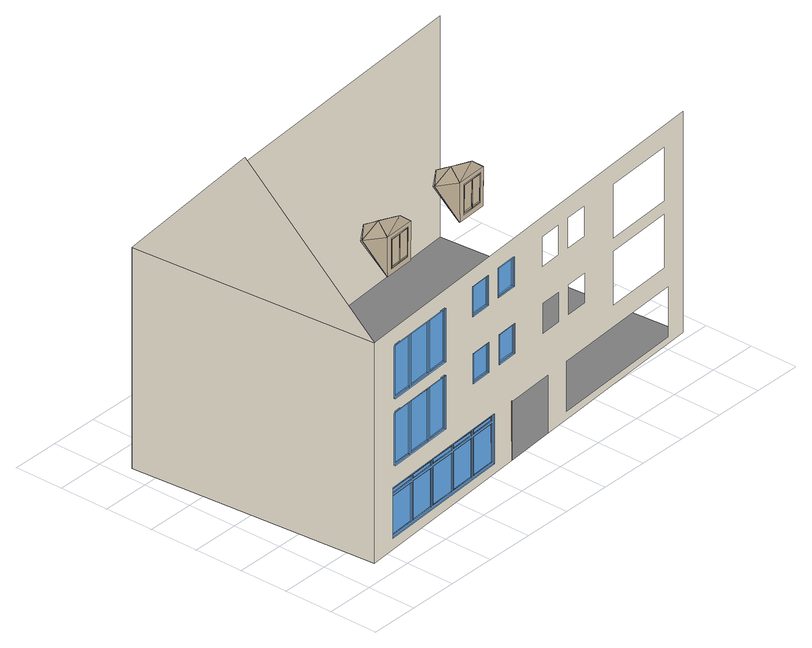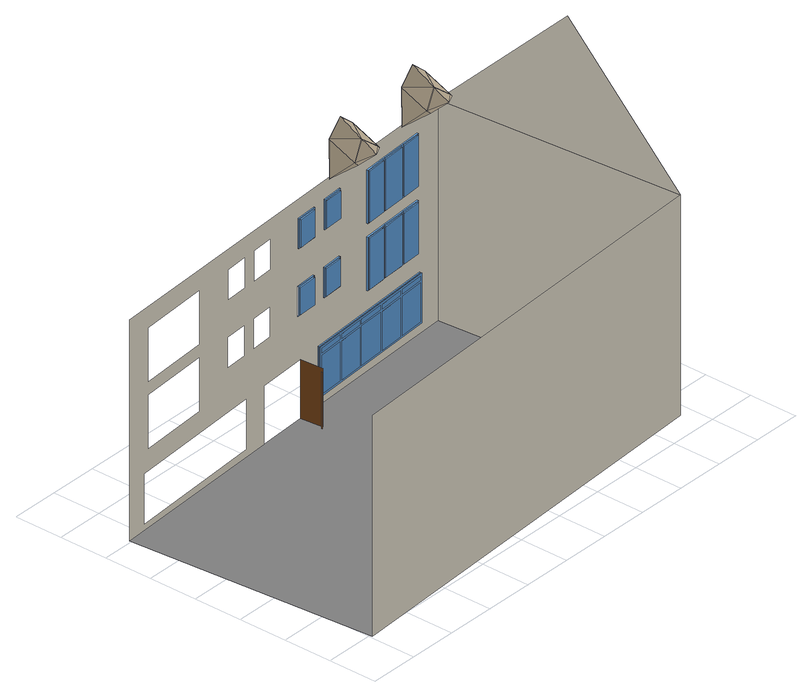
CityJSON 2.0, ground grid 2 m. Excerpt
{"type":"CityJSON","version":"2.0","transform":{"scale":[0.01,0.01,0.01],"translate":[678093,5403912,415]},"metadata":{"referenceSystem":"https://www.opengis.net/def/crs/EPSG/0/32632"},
"CityObjects":{
"building1":{"type":"Building","attributes":{"name":"building","DataAvailable":"Sufficient","opendrive_dynamic":"false","opendrive_name":"building","opendrive_orientation":"none","opendrive_type":"BUILDING","measuredHeight":14.51},"children":["building1-1","building1-2"],"geometry":[{"type":"MultiSurface","lod":"3","boundaries":[[[0,1,2]],[[1,3,4,2]],[[5,6,7,8]],[[9,10,11,12]],[[13,14,15,16]],[[17,18,19,20]],[[21,22,17,20]],[[23,24,6,5]],[[25,26,10,9]],[[27,7,6,24,28,29,30,31]],[[32,11,10,26,33,34,35,36]],[[8,7,27,37]],[[12,11,32,38]],[[23,5,8,37]],[[25,9,12,38]],[[39,40,41,42]],[[21,43,44,22]],[[13,16,39,42]],[[24,23,37,27]],[[26,25,38,32]],[[24,27,31,45,46,47,48,28]],[[26,32,36,49,50,51,52,33]],[[46,53,54,47]],[[50,55,56,51]],[[42,41,14,13]],[[22,44,18,17]],[[57,58,59,60]],[[61,62,63,64]],[[65,66,67,68,45,31,30,69]],[[70,71,72,73,49,36,35,74]],[[75,76,48,47]],[[77,78,52,51]],[[79,75,47,54]],[[80,77,51,56]],[[53,81,79,54]],[[55,82,80,56]],[[83,84,58,57]],[[85,86,62,61]],[[64,87,85,61]],[[88,46,45,68]],[[89,50,49,73]],[[53,46,88,81]],[[55,50,89,82]],[[90,91,29,28,48,76,92,93]],[[94,95,34,33,52,78,96,97]],[[60,59,98,99]],[[64,63,100,87]],[[83,57,60,99]],[[88,75,79,81]],[[89,77,80,82]],[[67,101,102,92,76,75,88,68]],[[72,103,104,96,78,77,89,73]],[[101,105,106,102]],[[103,107,108,104]],[[99,98,84,83]],[[87,100,86,85]],[[109,110,111,112]],[[113,114,115,116]],[[117,113,116,118],[119,120,121,122],[123,124,125,126],[127,128,129,130],[60,99,83,57],[22,17,20,21],[131,132,133,134],[87,85,61,64],[39,42,13,16],[135,136,137,138],[139,140,141,142]],[[123,143,144,124]],[[132,145,146,133]],[[147,148,102,106]],[[149,150,104,108]],[[105,151,147,106]],[[107,152,149,108]],[[102,148,153,101,67,66,93,92]],[[104,150,154,103,72,71,97,96]],[[105,101,153,151]],[[107,103,154,152]],[[126,155,143,123]],[[131,156,145,132]],[[133,134,131,132]],[[151,153,148,147]],[[152,154,150,149]],[[124,144,157,125]],[[133,146,158,134]],[[126,123,124,125]],[[90,93,66,65]],[[94,97,71,70]],[[125,157,155,126]],[[134,158,156,131]],[[115,159,160,114]],[[112,115,114,109],[161,162,163,164],[155,157,144,143],[165,166,167,168],[58,84,98,59],[43,19,18,44],[158,146,145,156],[63,62,86,100],[15,14,41,40],[169,170,171,172],[173,174,175,176]],[[118,112,109,117]],[[139,176,175,140]],[[120,163,162,121]],[[142,173,176,139]],[[119,164,163,120]],[[121,122,119,120]],[[140,175,174,141]],[[121,162,161,122]],[[142,139,140,141]],[[177,178,179,180]],[[141,174,173,142]],[[122,161,164,119]],[[181,182,183,184]],[[185,186,187,188]],[[189,190,191,192]],[[127,168,167,128]],[[136,171,170,137]],[[193,194,178,177]],[[194,195,179,178],[196,187,186,197]],[[198,197,186,185]],[[199,200,182,181]],[[200,201,183,182],[202,191,190,203]],[[204,203,190,189]],[[180,179,195,205]],[[130,165,168,127]],[[135,172,171,136]],[[188,187,196,206]],[[137,138,135,136]],[[206,188,185,198]],[[184,183,201,207]],[[192,191,202,208]],[[208,192,189,204]],[[128,167,166,129]],[[137,170,169,138]],[[130,127,128,129]],[[206,196,197,198]],[[208,202,203,204]],[[205,195,194,193]],[[207,201,200,199]],[[129,166,165,130]],[[138,169,172,135]],[[114,160,110,109]],[[117,109,114,113]],[[209,210,211,212]],[[213,214,215,216]],[[217,218,219,220]],[[221,222,223,224]],[[225,226,210,209]],[[226,227,211,210],[228,219,218,229]],[[230,229,218,217]],[[231,232,214,213]],[[232,233,215,214],[234,223,222,235]],[[236,235,222,221]],[[212,211,227,237]],[[220,219,228,238]],[[238,220,217,230]],[[216,215,233,239]],[[224,223,234,240]],[[240,224,221,236]],[[241,242,243,244,245,246,247,2,4],[248,249,250,251],[159,111,110,160],[65,69,91,90],[70,74,95,94],[252,253,254,255],[256,257,258,259],[193,177,180,205],[225,209,212,237],[260,261,262,263],[264,265,266,267],[268,269,270,271],[272,273,274,275],[213,216,239,231],[276,277,207,199]],[[278,279,280,281]],[[238,228,229,230]],[[240,234,235,236]],[[237,227,226,225]],[[282,283,284,285]],[[3,286,246,245,241,4]],[[287,286,3,1]]],"semantics":{"surfaces":[{"type":"WallSurface"},{"type":"Window"},{"type":"Door"},{"type":"GroundSurface"}],"values":[0,0,1,1,1,1,1,1,1,1,1,1,1,1,1,1,1,1,1,1,1,1,1,1,1,1,1,1,1,1,1,1,1,1,1,1,1,1,1,1,1,1,1,1,1,1,1,1,1,1,1,1,1,1,1,1,1,1,1,1,1,1,1,1,1,1,1,1,1,1,1,1,1,1,1,1,1,1,1,1,1,1,1,1,1,1,1,1,1,1,1,1,1,1,1,1,1,1,1,1,1,1,1,1,1,1,1,1,1,1,1,1,1,1,1,1,1,1,1,1,1,1,1,1,1,1,1,1,1,1,1,1,1,1,1,1,1,1,1,1,1,1,0,2,1,1,1,2,3,0]}}]},
"building1-1":{"type":"BuildingInstallation","parents":["building1"],"geometry":[{"type":"MultiSurface","lod":"3","boundaries":[[[288,289,290,291]],[[292,293,291,290]],[[294,295,296,297]],[[295,294,289,288],[298,299,300,301]],[[302,303,292,304]],[[305,306,307,308,309,310,311]],[[312,313,314,315]],[[298,299,316,317]],[[318,319,320,321]],[[315,314,322,323]],[[324,318,325,326]],[[327,328,329,330],[331,317,316,332]],[[333,325,334,335]],[[319,333,335,315,312,320]],[[336,313,312,337]],[[326,338,330,329]],[[339,340,341,342]],[[342,343,344,339]],[[345,302,304,346]],[[347,345,346,293]],[[348,341,340,349]],[[303,347,293,292]],[[322,336,337,323]],[[349,344,343,348]],[[348,341,342,343],[296,291,293,346,304,292,290,297]],[[289,294,297,290]],[[299,300,301,298]],[[338,350,327,330]],[[312,337,323,315,335,334,321,320]],[[295,288,291,296]],[[332,316,299,300]],[[345,347,303,302],[314,313,336,322]],[[322,314,313,336]],[[331,332,300,301]],[[349,340,339,344],[318,324,350,338,326,325,333,319]],[[326,329,328,324]],[[350,324,328,327]],[[306,351,307]],[[301,298,317,331]],[[318,321,334,325]],[[309,310,352]],[[353,305,306]],[[352,310,354]],[[305,311,355]],[[355,311,310]],[[354,305,353]],[[356,305,355]],[[357,356,355]],[[358,357,355]],[[355,310,358]],[[354,305,311,310]],[[310,355,359,354]],[[359,355,305,354]],[[310,309,308,358]],[[358,308,307,351,356],[341,348,343,342]],[[358,356,355]],[[351,306,305,356]],[[357,358,356]]]}]},
"building1-2":{"type":"BuildingInstallation","parents":["building1"],"geometry":[{"type":"MultiSurface","lod":"3","boundaries":[[[360,361,362,363]],[[364,365,363,362]],[[366,367,368,369]],[[367,366,361,360],[370,371,372,373]],[[374,375,364,376]],[[377,378,379,380,381,382,383]],[[384,385,386,387]],[[370,371,388,389]],[[390,391,392,393]],[[387,386,394,395]],[[396,390,397,398]],[[399,400,401,402],[403,389,388,404]],[[405,397,406,407]],[[391,405,407,387,384,392]],[[408,385,384,409]],[[398,410,402,401]],[[411,412,413,414]],[[414,415,416,411]],[[417,374,376,418]],[[419,417,418,365]],[[420,413,412,421]],[[375,419,365,364]],[[394,408,409,395]],[[421,416,415,420]],[[420,413,414,415],[368,363,365,418,376,364,362,369]],[[361,366,369,362]],[[371,372,373,370]],[[410,422,399,402]],[[384,409,395,387,407,406,393,392]],[[367,360,363,368]],[[404,388,371,372]],[[417,419,375,374],[386,385,408,394]],[[394,386,385,408]],[[403,404,372,373]],[[421,412,411,416],[390,396,422,410,398,397,405,391]],[[398,401,400,396]],[[422,396,400,399]],[[378,423,379]],[[373,370,389,403]],[[390,393,406,397]],[[381,382,424]],[[425,377,378]],[[424,382,426]],[[377,383,427]],[[427,383,382]],[[426,377,425]],[[428,377,427]],[[429,428,427]],[[430,429,427]],[[427,382,430]],[[426,377,383,382]],[[382,427,431,426]],[[431,427,377,426]],[[382,381,380,430]],[[430,380,379,423,428],[413,420,415,414]],[[430,428,427]],[[423,378,377,428]],[[429,430,428]]]}]}
},
"vertices":[
[88,627,1470],[53,1100,930],[128,85,930],[53,1100,42],[128,85,42],[252,104,583],[252,99,583],[252,99,378],[252,104,378],[252,104,853],[252,99,853],[252,99,648],[252,104,648],[345,110,254],[345,105,254],[241,98,254],[240,103,254],[345,110,282],[346,105,282],[241,98,282],[241,103,282],[240,103,264],[345,110,264],[333,110,583],[334,105,583],[333,110,853],[334,105,853],[334,105,378],[334,105,588],[247,98,588],[247,98,373],[334,105,373],[334,105,648],[334,105,858],[247,98,858],[247,98,643],[334,105,643],[333,110,378],[333,110,648],[240,103,97],[241,98,97],[345,105,97],[345,110,97],[241,98,264],[345,105,264],[344,105,373],[344,105,378],[344,105,583],[344,105,588],[344,105,643],[344,105,648],[344,105,853],[344,105,858],[343,110,378],[343,110,583],[343,110,648],[343,110,853],[355,111,254],[356,106,254],[355,106,97],[355,111,97],[355,111,282],[356,106,282],[356,106,264],[355,111,264],[536,114,373],[536,119,373],[449,113,373],[439,112,373],[247,93,373],[536,114,643],[536,119,643],[449,113,643],[439,112,643],[247,93,643],[439,112,583],[439,112,588],[439,112,853],[439,112,858],[439,117,583],[439,117,853],[439,117,378],[439,117,648],[460,119,254],[460,114,254],[460,119,282],[460,114,282],[460,119,264],[439,112,378],[439,112,648],[536,114,588],[247,93,588],[449,113,588],[536,119,588],[536,114,858],[247,93,858],[449,113,858],[536,119,858],[460,114,97],[460,119,97],[460,114,264],[449,113,378],[449,113,583],[449,113,648],[449,113,853],[449,118,378],[449,118,583],[449,118,648],[449,118,853],[815,139,290],[815,134,290],[233,92,290],[233,97,290],[814,144,89],[814,139,89],[233,97,89],[232,102,89],[814,144,290],[232,102,290],[691,135,282],[587,128,282],[587,128,264],[691,135,264],[470,119,254],[470,119,97],[577,127,97],[577,127,254],[701,136,254],[701,136,97],[806,143,97],[806,144,254],[577,127,282],[470,119,282],[470,119,264],[577,127,264],[806,144,282],[701,136,282],[701,136,264],[806,144,264],[587,128,254],[587,128,97],[691,135,97],[691,135,254],[470,114,254],[470,114,97],[470,114,282],[470,114,264],[531,124,583],[531,119,583],[531,124,853],[531,119,853],[531,124,378],[531,124,648],[531,119,378],[531,119,648],[577,122,254],[577,122,282],[577,122,97],[577,122,264],[233,92,89],[815,134,89],[692,130,264],[587,123,264],[587,123,282],[692,130,282],[806,139,254],[806,139,97],[702,131,97],[702,131,254],[806,139,264],[702,131,264],[702,131,282],[806,139,282],[692,130,254],[692,130,97],[587,123,97],[587,123,254],[691,125,744],[691,130,744],[691,130,864],[691,125,864],[695,126,473],[694,131,473],[694,131,593],[695,126,593],[695,136,859],[696,131,859],[696,131,749],[695,136,749],[699,136,588],[699,131,588],[699,131,478],[699,136,478],[781,132,744],[781,137,744],[781,137,864],[776,136,749],[776,136,859],[775,141,859],[784,132,473],[784,137,473],[784,137,593],[779,137,478],[779,137,588],[779,142,588],[781,132,864],[775,141,749],[784,132,593],[779,142,478],[838,136,744],[838,141,744],[838,141,864],[838,136,864],[842,136,473],[842,141,473],[842,141,593],[842,136,593],[843,146,859],[843,141,859],[843,141,749],[843,146,749],[846,147,588],[846,142,588],[846,142,478],[846,147,478],[928,142,744],[928,147,744],[928,147,864],[923,147,749],[923,147,859],[922,152,859],[932,143,473],[931,147,473],[931,147,593],[926,147,478],[926,147,588],[926,152,588],[928,142,864],[922,152,749],[932,143,593],[926,152,478],[915,141,52],[915,141,54],[915,141,290],[1122,156,290],[1122,156,55],[1892,212,64],[1892,212,952],[1226,164,89],[1226,164,290],[1808,206,290],[1808,206,89],[1783,204,594],[1783,204,379],[1494,183,379],[1494,183,594],[1783,204,863],[1783,204,648],[1494,183,648],[1494,183,863],[1178,160,742],[1088,154,742],[1088,154,862],[1178,160,862],[1325,171,742],[1235,164,742],[1235,164,862],[1325,171,862],[1181,161,471],[1092,154,471],[1092,154,591],[1181,161,591],[1329,171,471],[1239,165,471],[1239,165,591],[1329,171,591],[695,125,473],[695,125,593],[915,142,54],[908,237,54],[908,237,290],[915,142,290],[918,242,280],[918,237,280],[918,237,54],[918,242,54],[1817,1230,64],[1817,1230,952],
[412,216,1064],[411,214,1179],[411,211,1179],[412,213,1064],[410,211,1179],[410,213,1064],[454,216,1180],[455,218,1065],[455,216,1065],[454,214,1180],[413,216,1069],[412,214,1174],[453,216,1175],[454,218,1070],[365,211,1179],[409,214,1179],[366,209,1179],[467,325,1148],[473,221,1044],[473,217,1040],[341,209,1040],[341,211,1042],[334,316,1146],[400,320,1147],[366,216,1174],[366,211,1174],[367,213,1069],[366,218,1069],[412,219,1174],[413,221,1069],[409,221,1180],[366,219,1179],[366,216,1179],[409,219,1180],[409,215,1069],[409,220,1069],[410,221,1180],[410,223,1064],[411,223,1064],[454,221,1180],[411,219,1180],[411,221,1064],[455,223,1065],[453,223,1070],[453,221,1175],[366,220,1064],[410,220,1064],[366,218,1064],[408,214,1174],[408,219,1174],[455,226,1065],[456,226,1061],[364,220,1060],[365,210,1060],[456,216,1061],[456,214,1184],[455,224,1184],[366,213,1064],[366,210,1064],[410,215,1064],[364,209,1183],[364,219,1183],[454,224,1180],[473,217,1041],[333,322,1142],[466,338,1142],[396,361,1162],[400,299,1201],[472,215,1200],[406,208,1257],[341,207,1200],[399,318,1189],
[826,245,1069],[825,244,1185],[825,241,1185],[826,243,1069],[824,241,1185],[824,243,1069],[868,246,1185],[869,248,1070],[869,245,1070],[869,244,1185],[827,245,1075],[827,244,1180],[867,246,1180],[868,248,1075],[780,241,1184],[824,244,1185],[780,238,1184],[881,355,1153],[887,251,1049],[887,247,1045],[756,239,1045],[755,241,1047],[748,345,1151],[814,350,1152],[780,246,1179],[781,241,1179],[781,243,1074],[780,248,1074],[826,249,1180],[827,250,1075],[823,251,1185],[780,249,1184],[780,246,1184],[823,249,1185],[823,245,1075],[823,250,1075],[825,251,1185],[824,253,1070],[825,253,1070],[868,251,1185],[825,249,1185],[825,250,1070],[869,253,1070],[868,253,1075],[867,251,1180],[780,250,1069],[824,250,1070],[781,248,1069],[823,244,1180],[822,249,1180],[869,255,1070],[870,255,1066],[778,250,1065],[779,240,1065],[870,246,1066],[870,244,1189],[869,254,1189],[780,243,1069],[780,240,1069],[824,245,1069],[778,238,1188],[778,248,1188],[868,254,1185],[887,247,1046],[748,352,1148],[880,368,1147],[811,391,1168],[815,329,1206],[886,245,1205],[820,238,1262],[755,237,1205],[813,348,1194]
]}
